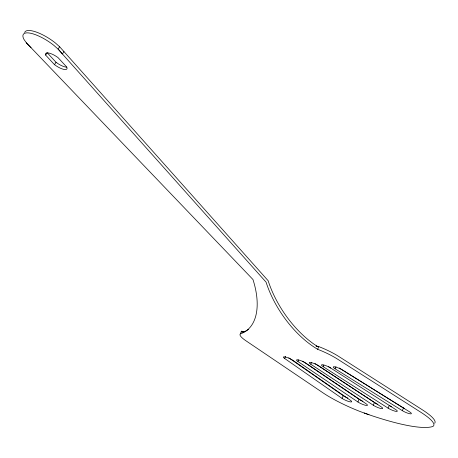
<?xml version="1.0" encoding="UTF-8"?>
<svg xmlns="http://www.w3.org/2000/svg" width="458" height="458" viewBox="0 0 458 458"><rect width="100%" height="100%" fill="white"/><g stroke="black" fill="none" stroke-linecap="round" stroke-linejoin="round"><path stroke-width="0.69" d="M24.612 32.507A24.417 7.757 33 0 1 55.366 42.96L59.632 46.75L58.086 49.126L266.064 282.134A74.156 39.817 56 0 0 317.623 349.282A25.734 4.952 23.8 0 1 337.449 359.061L420.845 412.269A45.663 8.794 23.8 0 1 432.741 426.501A110.252 21.228 23.8 0 1 368.959 414.713L360.87 411.805A45.525 8.765 23.8 0 1 322.861 392.746L246.043 340.849A25.734 4.952 23.8 0 1 240.364 333.888L241.543 331.208L244.309 331.758L241.543 331.208A25.734 4.952 23.8 0 0 241.2 332.285M284.647 358.471A5.971 1.151 23.8 0 1 285.345 357A5.971 1.151 23.8 0 1 293.068 360.417L350.462 400.321A5.971 1.151 23.8 0 1 349.769 401.786A5.971 1.151 23.8 0 1 342.04 398.374L284.647 358.471L285.597 356.324M297.935 361.505A5.971 1.151 23.8 0 1 298.335 359.902A5.971 1.151 23.8 0 1 306.081 363.257L366.074 403.744A5.971 1.151 23.8 0 1 365.673 405.341A5.971 1.151 23.8 0 1 357.927 401.987L297.935 361.505L298.645 359.896M310.776 364.236A5.971 1.151 23.8 0 1 310.879 362.507A5.971 1.151 23.8 0 1 318.636 365.799L381.136 406.807A5.971 1.151 23.8 0 1 381.033 408.536A5.971 1.151 23.8 0 1 373.281 405.238L310.776 364.236L311.486 362.627M317.623 349.282L318.808 346.603A25.734 4.952 23.8 0 1 338.634 356.381L422.024 409.589A45.663 8.794 23.8 0 1 434.631 423.301M328.552 366.669L395.638 409.504A5.971 1.151 23.8 0 1 395.832 411.353A5.971 1.151 23.8 0 1 388.081 408.13L323.165 366.663L323.869 365.055M335.067 368.782A5.971 1.151 23.8 0 1 334.575 366.806A5.971 1.151 23.8 0 1 342.315 369.961L409.555 411.822A5.971 1.151 23.8 0 1 410.047 413.797A5.971 1.151 23.8 0 1 402.307 410.649L335.067 368.782L336.012 366.64M342.04 398.374L343.225 395.689L288.758 357.824M357.927 401.987L359.106 399.307L302.646 361.202M373.281 405.238L374.461 402.559L314.938 363.509M388.081 408.13L389.26 405.45A5.971 1.151 23.8 0 0 391.756 406.807M402.307 410.649L403.487 407.969L339.281 367.986M45.645 55.092A10.643 3.383 33 0 1 48.748 53.019A10.643 3.383 33 0 1 57.96 57.548L66.794 67.097A10.316 3.28 33 0 1 63.914 69.41A10.316 3.28 33 0 1 54.485 64.647L45.645 55.092L47.191 52.722L56.025 62.271A10.316 3.28 33 0 0 66.633 67.177M54.485 64.647L56.025 62.271M63.948 51.594L62.403 53.964L58.779 49.739L53.821 45.336A24.417 7.757 33 0 0 30.417 33.205A24.417 7.757 33 0 0 23.948 39.382L26.753 43.361L31.064 47.718M242.448 332.479L246.198 330.831A74.156 39.817 56 0 0 248.471 329.365M317.904 346.712L318.808 346.603L316.043 346.053L317.285 346.494M364.202 413.042L368.959 414.713M317.308 346.328L314.32 344.405A74.156 39.817 56 0 1 268.153 280.725L59.632 46.75M26.364 42.806L252.971 279.523A74.156 39.817 56 0 1 240.364 333.888M323.165 366.663A5.971 1.151 23.8 0 1 322.964 364.808A5.971 1.151 23.8 0 1 330.722 368.037M347.903 398.105A5.971 1.151 23.8 0 1 343.225 395.689M362.896 401.317A5.971 1.151 23.8 0 1 359.106 399.307M377.844 404.357A5.971 1.151 23.8 0 1 374.461 402.559M404.677 408.65A5.971 1.151 23.8 0 1 403.487 407.969"/></g></svg>
